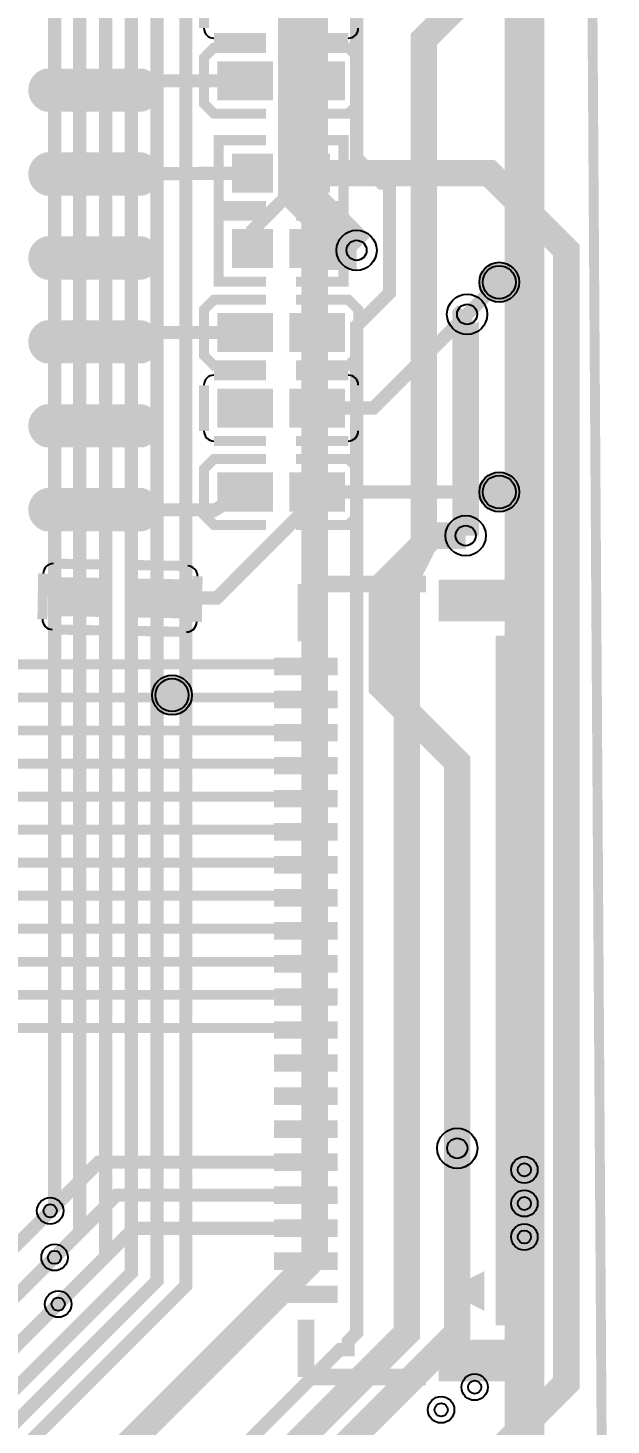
# Model space of a CAD drawing. Header units: millimetres. Extents: x 35 to 109.8, y -21 to 52.
# Drawn here: x 100.94 to 109.77, y -5.71 to 15.43 of the extents above; entities that cross this region are included whole.
import ezdxf

# ---------------------------------------------------------------- set-up
doc = ezdxf.new("R2010")
doc.units = ezdxf.units.MM
for name, color, linetype, true_color in [('BoardOutLine', 7, 'Continuous', 0xff00ff), ('BottomLayer', 7, 'Continuous', 0x0000ff), ('Hole', 7, 'Continuous', 0x222222), ('Multi-Layer', 7, 'Continuous', 0xc0c0c0), ('TopLayer', 7, 'Continuous', 0xff0000), ('TopPasteMaskLayer', 7, 'Continuous', 0x808080), ('TopSilkLayer', 7, 'Continuous', 0xffcc00), ('TopSolderMaskLayer', 7, 'Continuous', 0x800080)]:
    doc.layers.add(name, color=color, linetype=linetype, true_color=true_color)

msp = doc.modelspace()

# ---------------------------------------------------------------- hatches: boundary and pattern name
at = {"layer": 'TopLayer'}
for points in [[(104.62519685039365, 14.360426720853411), (104.62519685039365, 14.900431800863657), (103.83510287020567, 14.900431800863657), (103.83510287020567, 14.360426720853411)], [(104.92522225044468, 14.360426720853411), (104.92522225044468, 14.900431800863657), (105.71531623063265, 14.900431800863657), (105.71531623063265, 14.360426720853411)], [(102.63089916179842, 14.790208280416534, -0.7853981633974483), (102.63089916179842, 14.188201676403326), (101.26191262382531, 14.188201676403326, -0.7853981633974483), (101.26191262382531, 14.790208280416534)], [(102.63089916179842, 13.520205740411468, -0.7853981633974483), (102.63089916179842, 12.91819913639826), (101.26191262382531, 12.91819913639826, -0.7853981633974483), (101.26191262382531, 13.520205740411468)], [(104.62519685039365, 12.963423926847781), (104.62519685039365, 13.503429006858028), (104.05956311912632, 13.503429006858028), (104.05956311912632, 12.963423926847781)], [(104.92522225044468, 12.963423926847781), (104.92522225044468, 13.503429006858028), (105.490855981712, 13.503429006858028), (105.490855981712, 12.963423926847781)], [(104.62519685039365, 11.820421640843279), (104.62519685039365, 12.360426720853411), (104.05956311912632, 12.360426720853411), (104.05956311912632, 11.820421640843279)], [(104.92522225044468, 11.820421640843279), (104.92522225044468, 12.360426720853411), (105.490855981712, 12.360426720853411), (105.490855981712, 11.820421640843279)], [(102.63089916179842, 12.250203200406402, -0.7853981633974483), (102.63089916179842, 11.648196596393193), (101.26191262382531, 11.648196596393193, -0.7853981633974483), (101.26191262382531, 12.250203200406402)], [(107.82721615443234, 11.582423164846318, 1), (108.32721615443234, 11.582423164846318, 1)], [(104.62519685039365, 10.550419100838212), (104.62519685039365, 11.090424180848345), (103.83510287020567, 11.090424180848345), (103.83510287020567, 10.550419100838212)], [(104.92522225044468, 10.550419100838212), (104.92522225044468, 11.090424180848345), (105.71531623063265, 11.090424180848345), (105.71531623063265, 10.550419100838212)], [(102.63089916179842, 10.980200660401335, -0.7853981633974483), (102.63089916179842, 10.378194056388127), (101.26191262382531, 10.378194056388127, -0.7853981633974483), (101.26191262382531, 10.980200660401335)], [(104.62519685039365, 9.947421894843842), (104.62519685039365, 9.407416814833596), (103.83510287020567, 9.407416814833596), (103.83510287020567, 9.947421894843842)], [(104.92522225044468, 9.947421894843842), (104.92522225044468, 9.407416814833596), (105.71531623063265, 9.407416814833596), (105.71531623063265, 9.947421894843842)], [(102.63089916179842, 9.710198120396269, -0.7853981633974483), (102.63089916179842, 9.10819151638306), (101.26191262382531, 9.10819151638306, -0.7853981633974483), (101.26191262382531, 9.710198120396269)], [(104.62519685039365, 8.13741427482853), (104.62519685039365, 8.677419354838776), (103.83510287020567, 8.677419354838776), (103.83510287020567, 8.13741427482853)], [(104.92522225044468, 8.13741427482853), (104.92522225044468, 8.677419354838776), (105.71531623063265, 8.677419354838776), (105.71531623063265, 8.13741427482853)], [(107.82721615443234, 8.407416814833596, 1), (108.32721615443234, 8.407416814833596, 1)], [(102.63089916179842, 8.440195580391089, -0.7853981633974483), (102.63089916179842, 7.8381889763778805), (101.26191262382531, 7.8381889763778805, -0.7853981633974483), (101.26191262382531, 8.440195580391089)], [(102.19151638303288, 7.079781559563116), (102.18209296418604, 6.539878079756136), (101.39212598425206, 6.553670307340667), (101.40154940309867, 7.093573787147648)], [(102.49151638303283, 7.074549149098289), (102.482092964186, 6.534645669291422), (103.27205994411975, 6.52085344170689), (103.28148336296681, 7.060756921513871)], [(107.20127000254001, 6.465963931927831), (107.20127000254001, 7.065963931927854), (108.20127000254001, 7.065963931927854), (108.20127000254001, 6.465963931927831)], [(104.75110490220982, 5.6410718821438195), (104.75110490220982, 5.891059182118397), (105.55110490220977, 5.891059182118397), (105.55110490220977, 5.6410718821438195)], [(102.87420624841252, 5.334010668021392, 1), (103.37420624841252, 5.334010668021392, 1)], [(104.75110490220982, 5.140944881889823), (104.75110490220982, 5.3909321818644), (105.55110490220977, 5.3909321818644), (105.55110490220977, 5.140944881889823)], [(104.75110490220982, 4.6410718821438195), (104.75110490220982, 4.891059182118397), (105.55110490220977, 4.891059182118397), (105.55110490220977, 4.6410718821438195)], [(104.75110490220982, 4.140944881889823), (104.75110490220982, 4.3909321818644), (105.55110490220977, 4.3909321818644), (105.55110490220977, 4.140944881889823)], [(104.75110490220982, 3.641071882143706), (104.75110490220982, 3.891059182118397), (105.55110490220977, 3.891059182118397), (105.55110490220977, 3.641071882143706)], [(104.75110490220982, 3.140944881889709), (104.75110490220982, 3.3909321818644003), (105.55110490220977, 3.3909321818644003), (105.55110490220977, 3.140944881889709)], [(104.75110490220982, 2.641071882143706), (104.75110490220982, 2.8910591821182834), (105.55110490220977, 2.8910591821182834), (105.55110490220977, 2.641071882143706)], [(104.75110490220982, 2.140944881889709), (104.75110490220982, 2.3909321818644003), (105.55110490220977, 2.3909321818644003), (105.55110490220977, 2.140944881889709)], [(104.75110490220982, 1.6410718821438195), (104.75110490220982, 1.891059182118397), (105.55110490220977, 1.891059182118397), (105.55110490220977, 1.6410718821438195)], [(104.75110490220982, 1.1409448818898227), (104.75110490220982, 1.3909321818642866), (105.55110490220977, 1.3909321818642866), (105.55110490220977, 1.1409448818898227)], [(104.75110490220982, 0.6410718821438195), (104.75110490220982, 0.8910591821183971), (105.55110490220977, 0.8910591821183971), (105.55110490220977, 0.6410718821438195)], [(104.75110490220982, 0.14094488188982268), (104.75110490220982, 0.39093218186440026), (105.55110490220977, 0.39093218186440026), (105.55110490220977, 0.14094488188982268)], [(104.75110490220982, -0.3589281178562942), (104.75110490220982, -0.10894081788160292), (105.55110490220977, -0.10894081788160292), (105.55110490220977, -0.3589281178562942)], [(104.75110490220982, -0.8590551181101773), (104.75110490220982, -0.6090678181355997), (105.55110490220977, -0.6090678181355997), (105.55110490220977, -0.8590551181101773)], [(104.75110490220982, -1.3589281178562942), (104.75110490220982, -1.108940817881603), (105.55110490220977, -1.108940817881603), (105.55110490220977, -1.3589281178562942)], [(104.75110490220982, -1.859055118110291), (104.75110490220982, -1.6090678181355997), (105.55110490220977, -1.6090678181355997), (105.55110490220977, -1.859055118110291)], [(104.75110490220982, -2.3589281178561805), (104.75110490220982, -2.1089408178817166), (105.55110490220977, -2.1089408178817166), (105.55110490220977, -2.3589281178561805)], [(104.75110490220982, -2.859055118110291), (104.75110490220982, -2.6090678181357134), (105.55110490220977, -2.6090678181357134), (105.55110490220977, -2.859055118110291)], [(104.75110490220982, -3.3589281178561805), (104.75110490220982, -3.108940817881603), (105.55110490220977, -3.108940817881603), (105.55110490220977, -3.3589281178561805)], [(104.75110490220982, -3.8590551181101773), (104.75110490220982, -3.6090678181355997), (105.55110490220977, -3.6090678181355997), (105.55110490220977, -3.8590551181101773)], [(107.20127000254001, -5.034061468123014), (107.20127000254001, -4.434061468122991), (108.20127000254001, -4.434061468122991), (108.20127000254001, -5.034061468123014)]]:
    msp.add_hatch(color=256, dxfattribs=at).paths.add_polyline_path(points)
at = {"layer": 'TopPasteMaskLayer'}
for points in [[(104.64020828041657, 14.544018288036568), (104.64020828041657, 14.7168402336805), (104.37157734315474, 14.900431800863657), (103.8751079502158, 14.900431800863657), (103.83510287020567, 14.860426720853525), (103.83510287020567, 14.400431800863657), (103.8751079502158, 14.360426720853411), (104.37157734315474, 14.360426720853411)], [(104.91021082042175, 14.544018288036568), (104.91021082042175, 14.7168402336805), (105.17884175768359, 14.900431800863657), (105.67531115062229, 14.900431800863657), (105.71531623063265, 14.860426720853525), (105.71531623063265, 14.400431800863657), (105.67531115062229, 14.360426720853411), (105.17884175768359, 14.360426720853411)], [(102.63089916179842, 14.790208280416534, -0.7853981633974483), (102.63089916179842, 14.188201676403326), (101.26191262382531, 14.188201676403326, -0.7853981633974483), (101.26191262382531, 14.790208280416534)], [(102.63089916179842, 13.520205740411468, -0.7853981633974483), (102.63089916179842, 12.91819913639826), (101.26191262382531, 12.91819913639826, -0.7853981633974483), (101.26191262382531, 13.520205740411468)], [(104.64020828041657, 13.003429006858028), (104.64020828041657, 13.463423926847895), (104.60020320040644, 13.503429006858028), (104.09956819913646, 13.503429006858028), (104.05956311912632, 13.463423926847895), (104.05956311912632, 13.003429006858028), (104.09956819913646, 12.963423926847781), (104.60020320040644, 12.963423926847781)], [(104.91021082042175, 13.003429006858028), (104.91021082042175, 13.463423926847895), (104.95021590043189, 13.503429006858028), (105.45085090170187, 13.503429006858028), (105.490855981712, 13.463423926847895), (105.490855981712, 13.003429006858028), (105.45085090170187, 12.963423926847781), (104.95021590043189, 12.963423926847781)], [(104.64020828041657, 11.860426720853525), (104.64020828041657, 12.320421640843392), (104.60020320040644, 12.360426720853411), (104.09956819913646, 12.360426720853411), (104.05956311912632, 12.320421640843392), (104.05956311912632, 11.860426720853525), (104.09956819913646, 11.820421640843279), (104.60020320040644, 11.820421640843279)], [(104.91021082042175, 11.860426720853525), (104.91021082042175, 12.320421640843392), (104.95021590043189, 12.360426720853411), (105.45085090170187, 12.360426720853411), (105.490855981712, 12.320421640843392), (105.490855981712, 11.860426720853525), (105.45085090170187, 11.820421640843279), (104.95021590043189, 11.820421640843279)], [(102.63089916179842, 12.250203200406402, -0.7853981633974483), (102.63089916179842, 11.648196596393193), (101.26191262382531, 11.648196596393193, -0.7853981633974483), (101.26191262382531, 12.250203200406402)], [(107.82721615443234, 11.582423164846318, 1), (108.32721615443234, 11.582423164846318, 1)], [(104.64020828041657, 10.734010668021256), (104.64020828041657, 10.906832613665188), (104.37157734315474, 11.090424180848345), (103.8751079502158, 11.090424180848345), (103.83510287020567, 11.050419100838212), (103.83510287020567, 10.590424180848345), (103.8751079502158, 10.550419100838212), (104.37157734315474, 10.550419100838212)], [(104.91021082042175, 10.734010668021256), (104.91021082042175, 10.906832613665188), (105.17884175768359, 11.090424180848345), (105.67531115062229, 11.090424180848345), (105.71531623063265, 11.050419100838212), (105.71531623063265, 10.590424180848345), (105.67531115062229, 10.550419100838212), (105.17884175768359, 10.550419100838212)], [(102.63089916179842, 10.980200660401335, -0.7853981633974483), (102.63089916179842, 10.378194056388127), (101.26191262382531, 10.378194056388127, -0.7853981633974483), (101.26191262382531, 10.980200660401335)], [(103.99522479044958, 9.452400304800676), (103.99522479044958, 9.90241300482603), (104.04523749047507, 9.952400304800676), (104.52522225044459, 9.952400304800676), (104.59522479044972, 9.90241300482603), (104.59522479044972, 9.452400304800676), (104.52522225044459, 9.40241300482603), (104.04523749047507, 9.40241300482603)], [(104.9552451104903, 9.452400304800676), (104.9552451104903, 9.90241300482603), (105.02522225044459, 9.952400304800676), (105.50523241046494, 9.952400304800676), (105.5552451104902, 9.90241300482603), (105.5552451104902, 9.452400304800676), (105.50523241046494, 9.40241300482603), (105.02522225044459, 9.40241300482603)], [(102.63089916179842, 9.710198120396269, -0.7853981633974483), (102.63089916179842, 9.10819151638306), (101.26191262382531, 9.10819151638306, -0.7853981633974483), (101.26191262382531, 9.710198120396269)], [(104.64020828041657, 8.321005842011687), (104.64020828041657, 8.493827787655619), (104.37157734315474, 8.677419354838776), (103.8751079502158, 8.677419354838776), (103.83510287020567, 8.637414274828643), (103.83510287020567, 8.177419354838776), (103.8751079502158, 8.13741427482853), (104.37157734315474, 8.13741427482853)], [(104.91021082042175, 8.321005842011687), (104.91021082042175, 8.493827787655619), (105.17884175768359, 8.677419354838776), (105.67531115062229, 8.677419354838776), (105.71531623063265, 8.637414274828643), (105.71531623063265, 8.177419354838776), (105.67531115062229, 8.13741427482853), (105.17884175768359, 8.13741427482853)], [(107.82721615443234, 8.407416814833596, 1), (108.32721615443234, 8.407416814833596, 1)], [(102.63089916179842, 8.440195580391089, -0.7853981633974483), (102.63089916179842, 7.8381889763778805), (101.26191262382531, 7.8381889763778805, -0.7853981633974483), (101.26191262382531, 8.440195580391089)], [(101.55300990601972, 6.595834391668745), (101.56085852171691, 7.045796291592637), (101.61173482346976, 7.094894589789192), (102.09164338328674, 7.086512573025175), (102.16078232156474, 7.035306070612137), (102.15290830581671, 6.58536957073909), (102.08206756413529, 6.53660147320295), (101.60213360426724, 6.5449834899670805)], [(102.51287782575582, 6.579095758191443), (102.52075184150385, 7.02903225806449), (102.59156718313443, 7.077800355600743), (103.0715265430531, 7.069418338836726), (103.12065024130038, 7.018567437134834), (103.11280162560342, 6.568605537211056), (103.06192532385057, 6.5195072390145015), (102.58199136398275, 6.527889255778518)], [(107.20127000254001, 6.465963931927831), (107.20127000254001, 7.065963931927854), (108.20127000254001, 7.065963931927854), (108.20127000254001, 6.465963931927831)], [(104.75110490220982, 5.6410718821438195), (104.75110490220982, 5.891059182118397), (105.55110490220977, 5.891059182118397), (105.55110490220977, 5.6410718821438195)], [(102.87420624841252, 5.334010668021392, 1), (103.37420624841252, 5.334010668021392, 1)], [(104.75110490220982, 5.140944881889823), (104.75110490220982, 5.3909321818644), (105.55110490220977, 5.3909321818644), (105.55110490220977, 5.140944881889823)], [(104.75110490220982, 4.6410718821438195), (104.75110490220982, 4.891059182118397), (105.55110490220977, 4.891059182118397), (105.55110490220977, 4.6410718821438195)], [(104.75110490220982, 4.140944881889823), (104.75110490220982, 4.3909321818644), (105.55110490220977, 4.3909321818644), (105.55110490220977, 4.140944881889823)], [(104.75110490220982, 3.641071882143706), (104.75110490220982, 3.891059182118397), (105.55110490220977, 3.891059182118397), (105.55110490220977, 3.641071882143706)], [(104.75110490220982, 3.140944881889709), (104.75110490220982, 3.3909321818644003), (105.55110490220977, 3.3909321818644003), (105.55110490220977, 3.140944881889709)], [(104.75110490220982, 2.641071882143706), (104.75110490220982, 2.8910591821182834), (105.55110490220977, 2.8910591821182834), (105.55110490220977, 2.641071882143706)], [(104.75110490220982, 2.140944881889709), (104.75110490220982, 2.3909321818644003), (105.55110490220977, 2.3909321818644003), (105.55110490220977, 2.140944881889709)], [(104.75110490220982, 1.6410718821438195), (104.75110490220982, 1.891059182118397), (105.55110490220977, 1.891059182118397), (105.55110490220977, 1.6410718821438195)], [(104.75110490220982, 1.1409448818898227), (104.75110490220982, 1.3909321818642866), (105.55110490220977, 1.3909321818642866), (105.55110490220977, 1.1409448818898227)], [(104.75110490220982, 0.6410718821438195), (104.75110490220982, 0.8910591821183971), (105.55110490220977, 0.8910591821183971), (105.55110490220977, 0.6410718821438195)], [(104.75110490220982, 0.14094488188982268), (104.75110490220982, 0.39093218186440026), (105.55110490220977, 0.39093218186440026), (105.55110490220977, 0.14094488188982268)], [(104.75110490220982, -0.3589281178562942), (104.75110490220982, -0.10894081788160292), (105.55110490220977, -0.10894081788160292), (105.55110490220977, -0.3589281178562942)], [(104.75110490220982, -0.8590551181101773), (104.75110490220982, -0.6090678181355997), (105.55110490220977, -0.6090678181355997), (105.55110490220977, -0.8590551181101773)], [(104.75110490220982, -1.3589281178562942), (104.75110490220982, -1.108940817881603), (105.55110490220977, -1.108940817881603), (105.55110490220977, -1.3589281178562942)], [(104.75110490220982, -1.859055118110291), (104.75110490220982, -1.6090678181355997), (105.55110490220977, -1.6090678181355997), (105.55110490220977, -1.859055118110291)], [(104.75110490220982, -2.3589281178561805), (104.75110490220982, -2.1089408178817166), (105.55110490220977, -2.1089408178817166), (105.55110490220977, -2.3589281178561805)], [(104.75110490220982, -2.859055118110291), (104.75110490220982, -2.6090678181357134), (105.55110490220977, -2.6090678181357134), (105.55110490220977, -2.859055118110291)], [(104.75110490220982, -3.3589281178561805), (104.75110490220982, -3.108940817881603), (105.55110490220977, -3.108940817881603), (105.55110490220977, -3.3589281178561805)], [(104.75110490220982, -3.8590551181101773), (104.75110490220982, -3.6090678181355997), (105.55110490220977, -3.6090678181355997), (105.55110490220977, -3.8590551181101773)], [(107.20127000254001, -5.034061468123014), (107.20127000254001, -4.434061468122991), (108.20127000254001, -4.434061468122991), (108.20127000254001, -5.034061468123014)]]:
    msp.add_hatch(color=256, dxfattribs=at).paths.add_polyline_path(points)
at = {"layer": 'TopSilkLayer'}
msp.add_hatch(color=256, dxfattribs=at).paths.add_polyline_path([(107.8511303022608, -3.983997967995947), (107.8511303022608, -3.3840487680975), (107.25120650241297, -3.6840487680975684)])
at = {"layer": 'TopSolderMaskLayer'}
for points in [[(102.6886598696999, 14.815608331216636, -0.7853981633974483), (102.6886598696999, 14.162801625603224), (101.20415191592383, 14.162801625603224, -0.7853981633974483), (101.20415191592383, 14.815608331216636)], [(104.6505985343224, 14.335026670053367), (104.6505985343224, 14.925831851663702), (103.80970445253433, 14.925831851663702), (103.80970445253433, 14.335026670053367)], [(104.89982056651593, 14.335026670053367), (104.89982056651593, 14.925831851663702), (105.74071464830399, 14.925831851663702), (105.74071464830399, 14.335026670053367)], [(102.6886598696999, 13.54560579121157, -0.7853981633974483), (102.6886598696999, 12.892799085598158), (101.20415191592383, 12.892799085598158, -0.7853981633974483), (101.20415191592383, 13.54560579121157)], [(104.65059462009344, 12.938023876047737), (104.65059462009344, 13.528829057658072), (104.03416306832605, 13.528829057658072), (104.03416306832605, 12.938023876047737)], [(104.89982448074466, 12.938023876047737), (104.89982448074466, 13.528829057658072), (105.51625603251227, 13.528829057658072), (105.51625603251227, 12.938023876047737)], [(102.6886598696999, 12.275603251206503, -0.7853981633974483), (102.6886598696999, 11.622796545593092), (101.20415191592383, 11.622796545593092, -0.7853981633974483), (101.20415191592383, 12.275603251206503)], [(104.65059462009344, 11.79502159004312), (104.65059462009344, 12.38582677165357), (104.03416306832605, 12.38582677165357), (104.03416306832605, 11.79502159004312)], [(104.89982448074466, 11.79502159004312), (104.89982448074466, 12.38582677165357), (105.51625603251227, 12.38582677165357), (105.51625603251227, 11.79502159004312)], [(107.77641605283213, 11.582423164846318, 1), (108.37801625603254, 11.582423164846318, 1)], [(102.6886598696999, 11.005600711201437, -0.7853981633974483), (102.6886598696999, 10.352794005588025), (101.20415191592383, 10.352794005588025, -0.7853981633974483), (101.20415191592383, 11.005600711201437)], [(104.6505985343224, 10.525019050038054), (104.6505985343224, 11.115824231648503), (103.80970445253433, 11.115824231648503), (103.80970445253433, 10.525019050038054)], [(104.89982056651593, 10.525019050038054), (104.89982056651593, 11.115824231648503), (105.74071464830399, 11.115824231648503), (105.74071464830399, 10.525019050038054)], [(104.6505985343224, 9.972821945643886), (104.6505985343224, 9.382016764033551), (103.80970445253433, 9.382016764033551), (103.80970445253433, 9.972821945643886)], [(104.89982056651593, 9.972821945643886), (104.89982056651593, 9.382016764033551), (105.74071464830399, 9.382016764033551), (105.74071464830399, 9.972821945643886)], [(102.6886598696999, 9.73559817119637, -0.7853981633974483), (102.6886598696999, 9.08279146558296), (101.20415191592383, 9.08279146558296, -0.7853981633974483), (101.20415191592383, 9.73559817119637)], [(104.6505985343224, 8.112014224028485), (104.6505985343224, 8.70281940563882), (103.80970445253433, 8.70281940563882), (103.80970445253433, 8.112014224028485)], [(104.89982056651593, 8.112014224028485), (104.89982056651593, 8.70281940563882), (105.74071464830399, 8.70281940563882), (105.74071464830399, 8.112014224028485)], [(107.77641605283213, 8.407416814833596, 1), (108.37801625603254, 8.407416814833596, 1)], [(102.6886598696999, 8.46559563119119, -0.7853981633974483), (102.6886598696999, 7.812788925577779), (101.20415191592383, 7.812788925577779, -0.7853981633974483), (101.20415191592383, 8.46559563119119)], [(102.21722182890153, 7.104538843320256), (102.20719251930382, 6.5138448197875505), (101.36643360341327, 6.5289345288003915), (101.37646291301076, 7.1196285523333245)], [(102.46641682791505, 7.100582409066988), (102.45638751831734, 6.509888385534168), (103.29714643420789, 6.4947986765211), (103.3071757438056, 7.0854927000541466)], [(107.15893443399796, 6.450718740147067), (107.15893443399796, 7.081198801107234), (108.24360126999841, 7.081198801107234), (108.24360126999841, 6.450718740147067)], [(104.66982370744199, 5.633134769495314), (104.66982370744199, 5.898996294766789), (105.63237577490077, 5.898996294766789), (105.63237577490077, 5.633134769495314)], [(102.82340614681232, 5.334010668021392, 1), (103.42500635001272, 5.334010668021392, 1)], [(104.66982370744199, 5.133007769241317), (104.66982370744199, 5.398869294512792), (105.63237577490077, 5.398869294512792), (105.63237577490077, 5.133007769241317)], [(104.66982370744199, 4.633134769495314), (104.66982370744199, 4.898996294766903), (105.63237577490077, 4.898996294766903), (105.63237577490077, 4.633134769495314)], [(104.66982370744199, 4.133007769241317), (104.66982370744199, 4.398869294512792), (105.63237577490077, 4.398869294512792), (105.63237577490077, 4.133007769241317)], [(104.66982370744199, 3.6331347694953138), (104.66982370744199, 3.898996294766903), (105.63237577490077, 3.898996294766903), (105.63237577490077, 3.6331347694953138)], [(104.66982370744199, 3.1330077692412033), (104.66982370744199, 3.398869294512906), (105.63237577490077, 3.398869294512906), (105.63237577490077, 3.1330077692412033)], [(104.66982370744199, 2.6331347694953138), (104.66982370744199, 2.898996294766789), (105.63237577490077, 2.898996294766789), (105.63237577490077, 2.6331347694953138)], [(104.66982370744199, 2.133007769241317), (104.66982370744199, 2.398869294512906), (105.63237577490077, 2.398869294512906), (105.63237577490077, 2.133007769241317)], [(104.66982370744199, 1.6331347694953138), (104.66982370744199, 1.898996294766789), (105.63237577490077, 1.898996294766789), (105.63237577490077, 1.6331347694953138)], [(104.66982370744199, 1.133007769241317), (104.66982370744199, 1.3988692945127923), (105.63237577490077, 1.3988692945127923), (105.63237577490077, 1.133007769241317)], [(104.66982370744199, 0.6331347694953138), (104.66982370744199, 0.8989962947667891), (105.63237577490077, 0.8989962947667891), (105.63237577490077, 0.6331347694953138)], [(104.66982370744199, 0.13300776924131696), (104.66982370744199, 0.3988692945127923), (105.63237577490077, 0.3988692945127923), (105.63237577490077, 0.13300776924131696)], [(104.66982370744199, -0.3668652305047999), (104.66982370744199, -0.10100370523309721), (105.63237577490077, -0.10100370523309721), (105.63237577490077, -0.3668652305047999)], [(104.66982370744199, -0.866992230758683), (104.66982370744199, -0.601130705487094), (105.63237577490077, -0.601130705487094), (105.63237577490077, -0.866992230758683)], [(104.66982370744199, -1.3668652305046862), (104.66982370744199, -1.1010037052330972), (105.63237577490077, -1.1010037052330972), (105.63237577490077, -1.3668652305046862)], [(104.66982370744199, -1.866992230758683), (104.66982370744199, -1.601130705487094), (105.63237577490077, -1.601130705487094), (105.63237577490077, -1.866992230758683)], [(104.66982370744199, -2.3668652305046862), (104.66982370744199, -2.101003705233211), (105.63237577490077, -2.101003705233211), (105.63237577490077, -2.3668652305046862)], [(104.66982370744199, -2.866992230758683), (104.66982370744199, -2.6011307054872077), (105.63237577490077, -2.6011307054872077), (105.63237577490077, -2.866992230758683)], [(104.66982370744199, -3.3668652305046862), (104.66982370744199, -3.101003705233211), (105.63237577490077, -3.101003705233211), (105.63237577490077, -3.3668652305046862)], [(104.66982370744199, -3.866992230758683), (104.66982370744199, -3.6011307054872077), (105.63237577490077, -3.6011307054872077), (105.63237577490077, -3.866992230758683)], [(107.15893443399796, -5.049301498602972), (107.15893443399796, -4.418821437642919), (108.24360126999841, -4.418821437642919), (108.24360126999841, -5.049301498602972)]]:
    msp.add_hatch(color=256, dxfattribs=at).paths.add_polyline_path(points)

# ---------------------------------------------------------------- linework, layer by layer
at = {"layer": 'BoardOutLine', "const_width": 0.15001270002540007}
msp.add_lwpolyline([(109.27462534925075, 49.00388620777244), (109.69530099060194, -16.420675641351295)], dxfattribs=at)
at = {"layer": 'BottomLayer'}
for points, const_width in [([(85.67432054864116, -11.557023114046274), (85.67432054864116, -10.210820421640733), (86.86817373634744, -9.017018034036028), (94.74218948437897, -9.017018034036028), (101.34620269240531, -2.413004826009683), (101.34620269240531, 23.62204724409446), (104.26720853441702, 26.54305308610617), (104.26720853441702, 44.70408940817879)], 0.2), ([(101.34620269240531, -3.1750063500127226), (101.72720345440689, -2.794005588011146), (101.72720345440689, 23.49504699009401), (104.77520955041905, 26.54305308610617), (104.77520955041905, 44.19608839217676)], 0.2), ([(101.40127000254006, -3.8819405638811304), (102.12085344170691, -3.1623063246125866), (102.12085344170691, 23.380746761493583), (105.28321056642108, 26.54305308610617), (105.28321056642108, 43.688087376174735)], 0.2), ([(87.36352552705125, -10.226060452120919), (95.69220218440455, -10.226060452120919), (102.50693421386859, -3.4112014224028826), (102.50693421386859, 23.25885191770385), (105.7912115824231, 26.54305308610617), (105.7912115824231, 43.18008636017271)], 0.2), ([(87.75717551435105, -10.744221488443031), (95.68204216408435, -10.744221488443031), (102.89812039624098, -3.52804165608336), (102.89812039624098, 23.142011684023373), (106.4262128524258, 26.670053340106733), (106.4262128524258, 42.67208534417068)], 0.2), ([(88.2143256286513, -11.183642367284733), (95.75062230124468, -11.183642367284733), (103.33243586487174, -3.601701803403671), (103.33243586487174, 23.068351536703062), (106.93421386842783, 26.670053340106733), (106.93421386842783, 42.164084328168656)], 0.2), ([(108.45821691643391, 37.21107442214884), (108.45821691643391, -1.8503683007365908)], 0.6000000000000001), ([(75.81915163830331, -14.224028448056856), (75.81915163830331, -14.097028194056406), (76.07315214630421, -13.843027686055393), (96.3931927863855, -13.843027686055393), (105.66421132842265, -4.572009144018239), (105.7912115824231, -4.572009144018239), (105.7912115824231, -4.445008890017789), (105.91821183642378, -4.318008636017225), (105.91821183642378, 10.922021844043684), (106.4160528321056, 11.419862839725738), (106.4160528321056, 13.081026162052353), (106.29921259842513, 13.081026162052353), (105.91821183642378, 13.462026924053816), (105.91821183642378, 22.225044450088944)], 0.2), ([(105.91821183642378, 12.0650241300483), (105.02921005842018, 12.95402590805179), (105.02921005842018, 19.431038862077685)], 0.6000000000000001), ([(68.83413766827539, -5.334010668021278), (76.07315214630421, -12.573025146050327), (95.88519177038347, -12.573025146050327), (105.28321056642108, -3.1750063500127226), (105.28321056642108, 19.17703835407667), (105.02921005842018, 19.431038862077685)], 0.4), ([(107.4497840995682, 15.773456946913939), (106.93421386842783, 15.257835915671876), (106.93421386842783, 7.6200152400305114), (106.6802133604267, 7.112014224028485), (106.6802133604267, -4.318008636017225), (102.99720599441207, -8.001016002031974), (102.99720599441207, -9.525019050038054)], 0.4), ([(107.5910337820676, 11.09621539243085), (107.56921513843031, 11.074447548895137), (107.56921513843031, 7.747015494030961)], 0.4), ([(107.44221488442986, -1.5240030480060796), (107.44221488442986, -4.318008636017225), (104.26720853441702, -7.493014986029948), (104.26720853441702, -9.27101854203704)], 0.4), ([(108.45821691643391, -1.8503683007365908), (108.45821691643391, -2.3583693167386173)], 0.6000000000000001), ([(108.45821691643391, -2.3583693167386173), (108.45821691643391, -2.866370332740644)], 0.6000000000000001), ([(108.45821691643391, -2.866370332740644), (108.45821691643391, -6.223012446024882), (101.47320294640599, -13.208026416052803), (100.33020066040126, -13.208026416052803), (97.65054610109223, -15.887731775463635), (78.60050800101612, -15.887731775463635), (75.94615189230376, -18.542037084074195), (57.53111506223013, -18.542037084074195)], 0.6000000000000001), ([(86.35260350520707, -11.140487680975298), (86.17475234950484, -11.140487680975298), (86.17475234950484, -10.233680467360955), (87.05867411734835, -9.352324104648233), (95.16896113792222, -9.352324104648233), (101.34620269240531, -3.1750571501142986)], 0.2), ([(86.63190246380509, -10.70101600203202), (86.63190246380509, -10.294640589281244), (87.19583439166877, -9.73078486156976), (95.55242570485143, -9.73078486156976), (101.40127000254006, -3.8819405638811304)], 0.2)]:
    msp.add_lwpolyline(points, dxfattribs=dict(at, const_width=const_width))
at = {"layer": 'Hole'}
for centre, radius in [((105.91821183642378, 12.0650241300483), 0.15240030480060962), ((107.59105918211844, 11.096266192532426), 0.15240030480060962), ((107.56921513843031, 7.747015494030961), 0.15240030480060962), ((107.44221488442986, -1.5240030480060796), 0.15240030480060962), ((108.45821691643391, -1.850393700787322), 0.1), ((108.45821691643391, -2.3583947167893484), 0.1), ((101.27990855981693, -2.470408940817947), 0.1), ((108.45821691643391, -2.866395732791375), 0.1), ((101.34620269240531, -3.1750063500127226), 0.1), ((101.40132080264152, -3.8818897637794407), 0.1), ((107.70535941071876, -5.13817627635251), 0.1), ((107.19735839471673, -5.481076962153907), 0.1)]:
    msp.add_circle(centre, radius, dxfattribs=at)
at = {"layer": 'Multi-Layer'}
for centre, radius in [((105.91821183642378, 12.0650241300483), 0.30480060960121924), ((107.59105918211844, 11.096266192532426), 0.30480060960121924), ((107.56921513843031, 7.747015494030961), 0.30480060960121924), ((107.44221488442986, -1.5240030480060796), 0.30480060960121924), ((108.45821691643391, -1.850393700787322), 0.2), ((101.27990855981693, -2.470408940817947), 0.2), ((108.45821691643391, -2.3583947167893484), 0.2), ((108.45821691643391, -2.866395732791375), 0.2), ((101.34620269240531, -3.1750063500127226), 0.2), ((101.40132080264152, -3.8818897637794407), 0.2), ((107.70535941071876, -5.13817627635251), 0.2), ((107.19735839471673, -5.481076962153907), 0.2)]:
    msp.add_circle(centre, radius, dxfattribs=at)
at = {"layer": 'TopLayer'}
for points, const_width in [([(105.32029464058928, 15.773431546863094), (105.32029464058928, 14.630429260858477)], 0.2), ([(101.9463042926086, 14.489306578613196), (102.087426974854, 14.630429260858477), (104.23012446024904, 14.630429260858477)], 0.2), ([(105.20701041402071, 13.233426466852961), (107.92481584963161, 13.233426466852961), (109.09321818643639, 12.0650241300483), (109.09321818643639, -5.080010160020265), (108.07721615443234, -6.096012192024318), (99.82219964439923, -6.096012192024318), (97.8994157988318, -8.018796037592097), (97.8994157988318, -8.547117094234181)], 0.4), ([(101.94564389128777, 13.21818643637289), (104.34340868681738, 13.233426466852961)], 0.2), ([(105.20802641605269, 13.233426466852961), (104.34239268478541, 12.367792735585454), (104.34239268478541, 12.090424180848345)], 0.2), ([(105.20802641605269, 12.090424180848345), (105.23342646685296, 12.0650241300483), (105.91821183642378, 12.0650241300483)], 0.6000000000000001), ([(107.59100838201675, 11.09621539243085), (108.07721615443234, 11.582423164846318)], 0.2), ([(105.32029464058928, 9.677419354838662), (106.17221234442468, 9.677419354838662), (107.59100838201675, 11.09621539243085)], 0.2), ([(101.9463042926086, 10.679298958597997), (102.087426974854, 10.820421640843279), (104.23012446024904, 10.820421640843279)], 0.2), ([(105.32029464058928, 10.820421640843279), (105.32029464058928, 9.677419354838662)], 0.2), ([(101.94564389128777, 8.13817627635251), (103.73380746761495, 8.13817627635251), (103.759207518415, 8.128016256032538), (104.22910845821707, 8.407416814833596)], 0.2), ([(103.02199644399298, 6.804114808229656), (103.80093980187962, 6.804114808229656), (105.3588011176023, 8.361976123952218)], 0.2), ([(105.32029464058928, 8.407416814833596), (108.07721615443234, 8.407416814833596)], 0.2), ([(107.56921513843031, 7.747015494030961), (107.06121412242828, 7.747015494030961), (106.29921259842513, 6.9850139700279215), (106.29921259842513, 5.461010922021842), (107.44221488442986, 4.318008636017339), (107.44221488442986, -1.5240030480060796)], 0.4), ([(76.91897383794776, 4.696469392938752), (76.95961391922788, 4.696469392938752), (78.232156464313, 5.969011938023868), (96.52019304038618, 5.969011938023868), (96.6903733807469, 5.798831597663138), (105.35433070866134, 5.798831597663138)], 0.15001270002540007), ([(79.74574549149088, 3.9885445770892147), (81.47216154432317, 5.715011430022855), (96.1391922783846, 5.715011430022855), (96.55626111252218, 5.297942595885274), (105.35331470662936, 5.297942595885274)], 0.15001270002540007), ([(94.10718821437649, 2.032004064008106), (96.8732283464567, 4.798044196088426), (105.35328930657852, 4.798044196088426)], 0.15001270002540007), ([(94.10718821437649, 1.2700025400050663), (97.13510287020586, 4.2979171958344295), (105.35328930657852, 4.2979171958344295)], 0.15001270002540007), ([(95.50419100838212, 2.032004064008106), (97.27023114046233, 3.7980441960884264), (105.35328930657852, 3.7980441960884264)], 0.15001270002540007), ([(94.74218948437897, 0.5080010160020265), (97.53210566421149, 3.2979171958344295), (105.35328930657852, 3.2979171958344295)], 0.15001270002540007), ([(93.47218694437402, -0.7620015240030398), (94.23418846837694, -0.7620015240030398), (97.79527559055123, 2.7990855981712457), (105.35427990855987, 2.7990855981712457)], 0.15001270002540007), ([(82.21996443992884, -2.0218440436881338), (84.00812801625602, -3.810007620015199), (92.71018542037086, -3.810007620015199), (98.81889763779532, 2.2987045974092553), (105.35433070866134, 2.2987045974092553)], 0.15001270002540007), ([(81.8669037338077, -2.3749047498095024), (83.81000762001531, -4.318008636017225), (92.96418592837199, -4.318008636017225), (99.08051816103625, 1.7983235966471511), (105.35433070866134, 1.7983235966471511)], 0.15001270002540007), ([(80.45212090424184, -3.7896875793751406), (81.48844297688584, -4.826009652019252), (92.96418592837199, -4.826009652019252), (99.08813817627629, 1.2979425958852744), (105.35433070866134, 1.2979425958852744)], 0.15001270002540007), ([(80.09906019812047, -4.142748285496509), (81.16332232664467, -5.207010414020829), (93.34518669037334, -5.207010414020829), (99.34975869951745, 0.7975615951231703), (105.35433070866134, 0.7975615951231703)], 0.15001270002540007), ([(105.35328930657852, 0.29796799593600554), (99.61216662433321, 0.29796799593600554), (94.10718821437649, -5.207010414020829)], 0.15001270002540007), ([(101.27983235966462, -2.470408940817947), (102.01617983235974, -1.7340614681229454), (105.15110490220991, -1.7340614681229454)], 0.2), ([(101.34620269240531, -3.1750063500127226), (102.2872745745492, -2.2339344678689486), (105.15110490220991, -2.2339344678689486)], 0.2), ([(101.4012954025909, -3.8819151638303993), (102.54914909829813, -2.7340614681229454), (105.15110490220991, -2.7340614681229454)], 0.2)]:
    msp.add_lwpolyline(points, dxfattribs=dict(at, const_width=const_width))
for centre in [(108.07721615443234, 11.582423164846318), (108.07721615443234, 8.407416814833596), (103.12420624841252, 5.334010668021392)]:
    msp.add_circle(centre, 0.25, dxfattribs=at)
at = {"layer": 'TopPasteMaskLayer'}
for centre in [(108.07721615443234, 11.582423164846318), (108.07721615443234, 8.407416814833596), (103.12420624841252, 5.334010668021392)]:
    msp.add_circle(centre, 0.25, dxfattribs=at)
at = {"layer": 'TopSilkLayer'}
for points, const_width in [([(103.60650241300482, 16.11963423926852), (103.60650241300482, 15.42722885445778)], 0.15240030480060962), ([(105.94391668783351, 16.11963423926852), (105.94391668783351, 15.42722885445778)], 0.15240030480060962), ([(103.75890271780554, 15.274828549657173), (104.54899669799352, 15.274828549657173)], 0.15240030480060962), ([(105.79151638303279, 15.274828549657173), (105.00142240284481, 15.274828549657173)], 0.15240030480060962), ([(104.54899669799352, 14.131826263652556), (103.75890271780554, 14.131826263652556), (103.60650241300482, 14.284226568453164), (103.60650241300482, 14.976631953264018), (103.75890271780554, 15.129032258064512), (104.54899669799352, 15.129032258064512)], 0.15240030480060962), ([(105.00142240284481, 14.131826263652556), (105.79151638303279, 14.131826263652556), (105.94391668783351, 14.284226568453164), (105.94391668783351, 14.976631953264018), (105.79151638303279, 15.129032258064512), (105.00142240284481, 15.129032258064512)], 0.15240030480060962), ([(104.54899669799352, 12.73482346964704), (103.83096266192547, 12.73482346964704), (103.83096266192547, 13.732029464058996), (104.54899669799352, 13.732029464058996)], 0.15240030480060962), ([(105.00142240284481, 12.73482346964704), (105.71945643891286, 12.73482346964704), (105.71945643891286, 13.732029464058996), (105.00142240284481, 13.732029464058996)], 0.15240030480060962), ([(104.54899669799352, 11.591821183642423), (103.83096266192547, 11.591821183642423), (103.83096266192547, 12.58902717805438), (104.54899669799352, 12.58902717805438)], 0.15240030480060962), ([(105.00142240284481, 11.591821183642423), (105.71945643891286, 11.591821183642423), (105.71945643891286, 12.58902717805438), (105.00142240284481, 12.58902717805438)], 0.15240030480060962), ([(104.54899669799352, 10.321818643637357), (103.75890271780554, 10.321818643637357), (103.60650241300482, 10.474218948437965), (103.60650241300482, 11.166624333248706), (103.75890271780554, 11.319024638049314), (104.54899669799352, 11.319024638049314)], 0.15240030480060962), ([(105.00142240284481, 10.321818643637357), (105.79151638303279, 10.321818643637357), (105.94391668783351, 10.474218948437965), (105.94391668783351, 11.166624333248706), (105.79151638303279, 11.319024638049314), (105.00142240284481, 11.319024638049314)], 0.15240030480060962), ([(104.54899669799352, 10.176022352044697), (103.75890271780554, 10.176022352044697)], 0.15240030480060962), ([(105.00142240284481, 10.176022352044697), (105.79151638303279, 10.176022352044697)], 0.15240030480060962), ([(103.60650241300482, 10.023622047244203), (103.60650241300482, 9.331216662433349)], 0.15240030480060962), ([(105.94391668783351, 10.023622047244203), (105.94391668783351, 9.331216662433349)], 0.15240030480060962), ([(103.75890271780554, 9.17881635763274), (104.54899669799352, 9.17881635763274)], 0.15240030480060962), ([(105.79151638303279, 9.17881635763274), (105.00142240284481, 9.17881635763274)], 0.15240030480060962), ([(104.54899669799352, 7.908813817627674), (103.75890271780554, 7.908813817627674), (103.60650241300482, 8.061214122428282), (103.60650241300482, 8.753619507239023), (103.75890271780554, 8.90601981203963), (104.54899669799352, 8.90601981203963)], 0.15240030480060962), ([(105.00142240284481, 7.908813817627674), (105.79151638303279, 7.908813817627674), (105.94391668783351, 8.061214122428282), (105.94391668783351, 8.753619507239023), (105.79151638303279, 8.90601981203963), (105.00142240284481, 8.90601981203963)], 0.15240030480060962), ([(101.17432054864116, 7.173761747523486), (101.1622301244604, 6.481457962915897)], 0.15240030480060962), ([(102.11932943865895, 7.309677419354898), (101.32936245872475, 7.323469646939316)], 0.15240030480060962), ([(102.57167894335794, 7.301803403606755), (103.36164592329192, 7.288011176022337)], 0.15240030480060962), ([(103.51137922275848, 7.132969265938527), (103.49928879857771, 6.440665481331052)], 0.15240030480060962), ([(105.15120650241306, 7.015976631953322), (105.15120650241306, 6.147091694183473)], 0.25400050800101603), ([(105.15120650241306, 7.015976631953322), (106.97012954025922, 7.015976631953322)], 0.25400050800101603), ([(101.31196342392695, 6.326416052832087), (102.10193040386093, 6.31262382524767)], 0.15240030480060962), ([(103.34424688849367, 6.290957581915109), (102.55427990855969, 6.30474980949964)], 0.15240030480060962), ([(108.15120650241306, 6.234823469646926), (108.15120650241306, -4.202921005841972)], 0.25400050800101603), ([(105.15118110236222, -4.115240030480095), (105.15118110236222, -4.984048768097523)], 0.25400050800101603), ([(105.15118110236222, -4.984048768097523), (106.97012954025922, -4.984048768097523)], 0.25400050800101603)]:
    msp.add_lwpolyline(points, dxfattribs=dict(at, const_width=const_width))
for centre, start, end in [((103.75890271780554, 15.42722885445778), 180, 270), ((105.79151638303279, 15.42722885445778), 270, 0), ((103.75890271780554, 10.02362204724409), 90, 179.99999999999133), ((105.79151638303279, 10.02362204724409), 0, 90), ((103.75890271780554, 9.331216662433349), 180, 270), ((105.79151638303279, 9.331216662433349), 270, 0), ((101.3266974786336, 7.171092644788587), 88.99803419148613, 178.9964840222838), ((103.35900221286647, 7.135633803363248), 358.9982006400236, 89.00603185902953), ((101.3146071343524, 6.47879342549129), 178.99820064002364, 269.0060318590296), ((103.3469118685855, 6.443334584065951), 268.9980341914004, 358.996484022329)]:
    msp.add_arc(centre, 0.15240030480060962, start, end, dxfattribs=at)
at = {"layer": 'TopSolderMaskLayer'}
for centre in [(108.07721615443234, 11.582423164846318), (108.07721615443234, 8.407416814833596), (103.12420624841252, 5.334010668021392)]:
    msp.add_circle(centre, 0.3008001016002032, dxfattribs=at)

doc.saveas('drawing.dxf')
